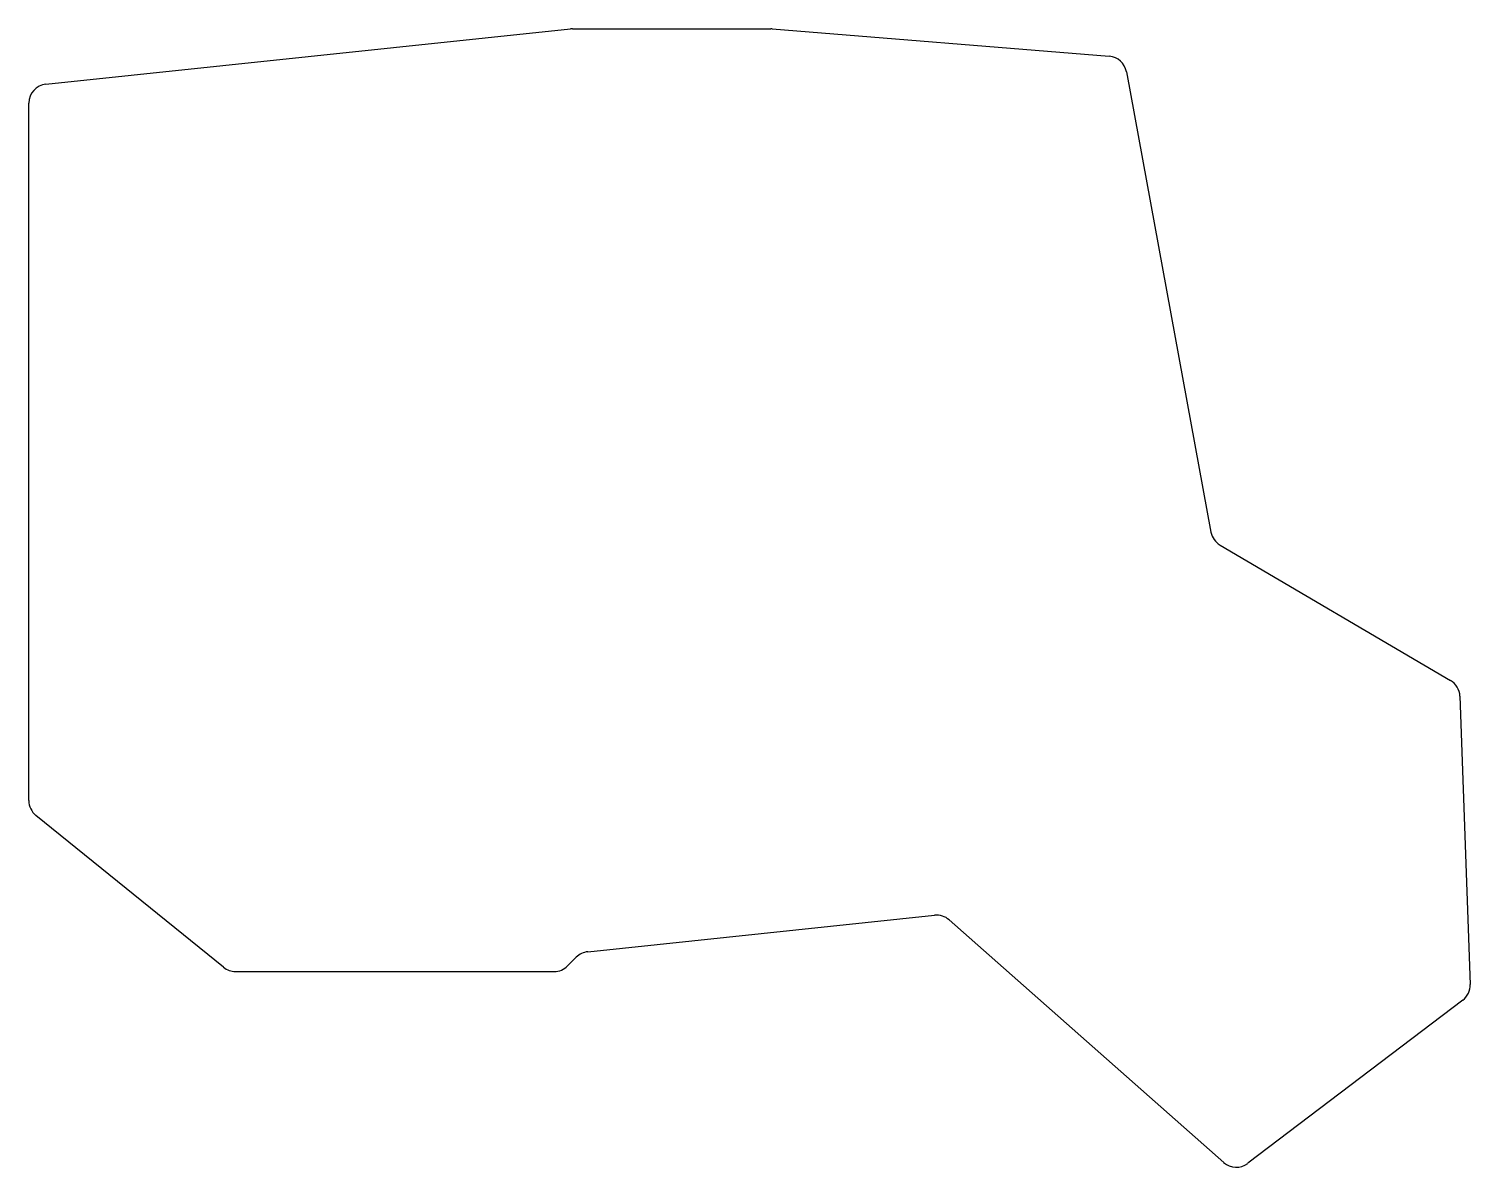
# Model space of a CAD drawing. Header units: millimetres. Extents: x -10 to 141, y -28 to 92.
import ezdxf

# ---------------------------------------------------------------- set-up
doc = ezdxf.new("R2010")
doc.units = ezdxf.units.MM

msp = doc.modelspace()

# ---------------------------------------------------------------- linework, layer by layer
for p, q in [((-8.21, 85.69), (46.9, 91.49)), ((47.1, 91.5), (67.92, 91.5)), ((68.08, 91.49), (103.47, 88.62)), ((105.28, 86.99), (114.15, 38.65)), ((-10, 10.45), (-10, 83.7)), ((115.11, 37.29), (139.31, 23.08)), ((140.3, 21.42), (141.38, -8.85)), ((10.45, -7.05), (-9.26, 8.9)), ((48.7, -5.43), (85.13, -1.59)), ((115.49, -27.54), (86.66, -2.08)), ((47.5, -6), (46.59, -6.91)), ((11.71, -7.5), (45.17, -7.5)), ((140.59, -10.51), (118.02, -27.64))]:
    msp.add_line(p, q)
for centre, start, end in [((47.1, 89.5), 90, 96.009), ((67.92, 89.5), 85.3645, 90), ((103.31, 86.63), 10.4044, 85.3645), ((-8, 83.7), 96.009, 180), ((116.12, 39.01), 190.4044, 239.5778), ((138.3, 21.35), 2.0378, 59.5778), ((-8, 10.45), 180, 231.009), ((85.34, -3.58), 48.5499, 96.009), ((48.91, -7.41), 96.009, 135), ((11.71, -5.5), 231.009, 270), ((45.17, -5.5), 270, 315), ((139.38, -8.92), 307.2061, 2.0378), ((116.81, -26.05), 228.5499, 307.2061)]:
    msp.add_arc(centre, 2, start, end)

doc.saveas('drawing.dxf')
